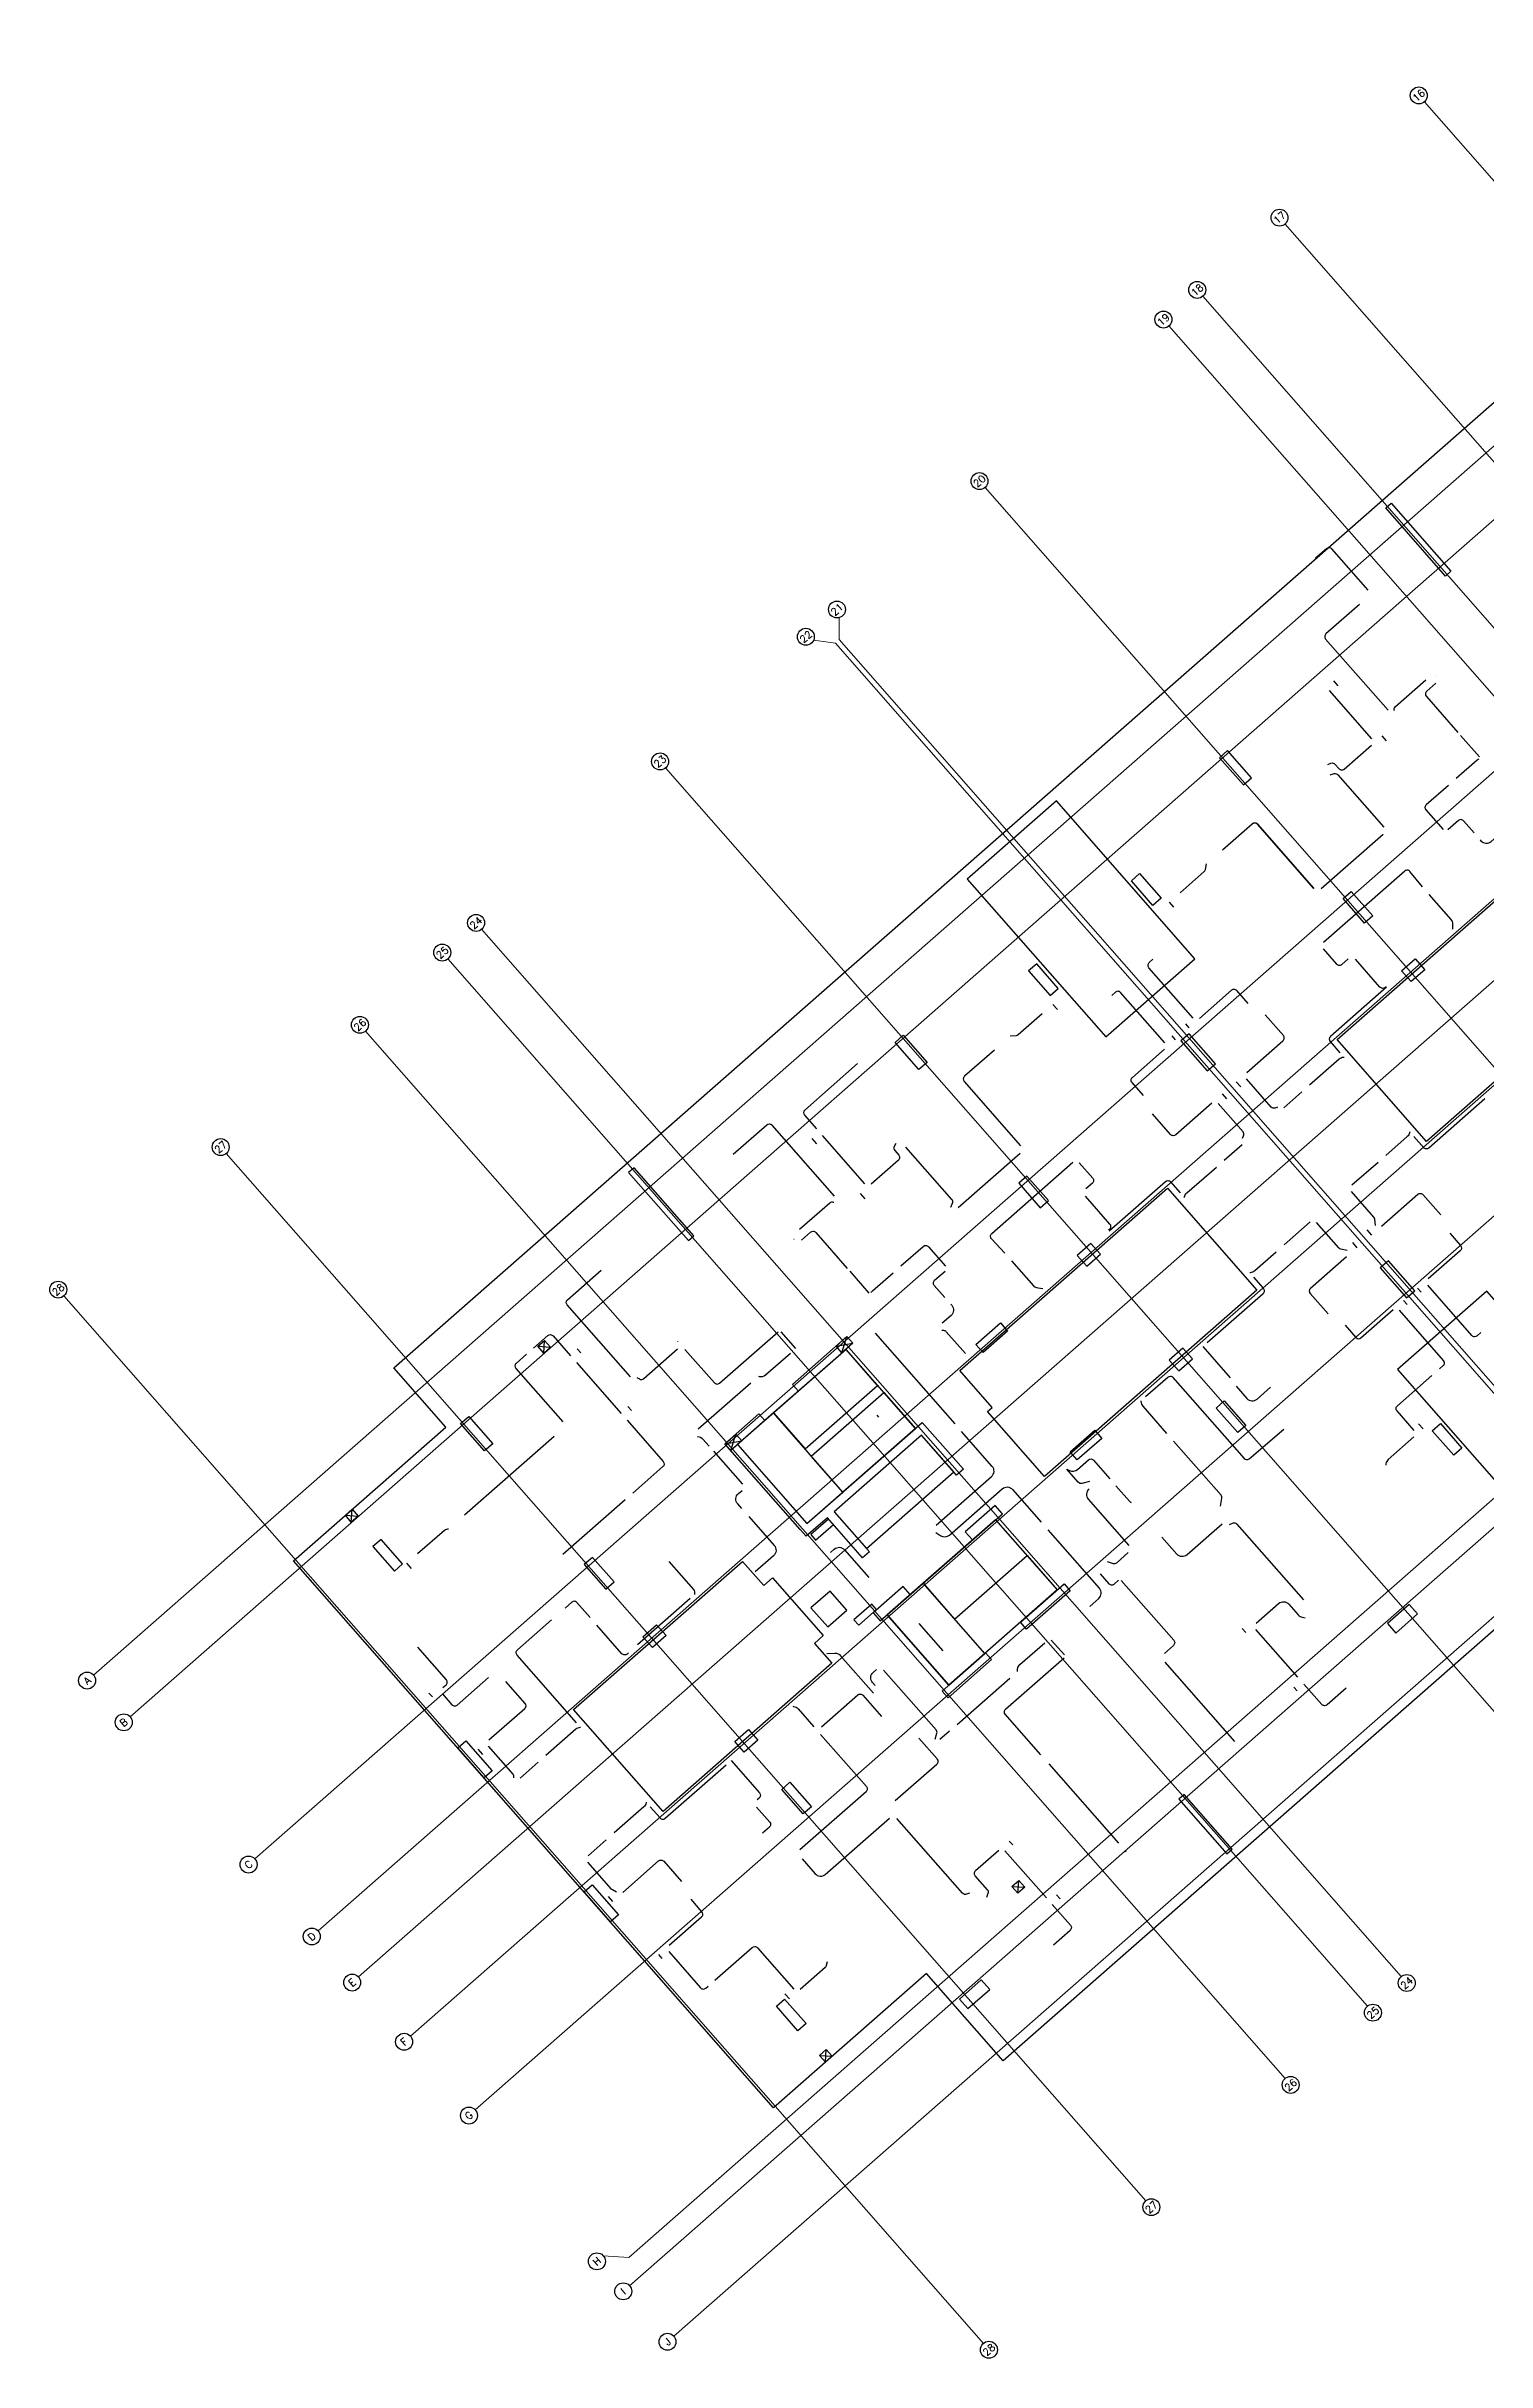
# Model space of a CAD drawing. Header units: metres. Extents: x 375833 to 375946, y 3316005 to 3316108.
# Drawn here: x 375833.3 to 375873, y 3316004.6 to 3316068.4 of the extents above; entities that cross this region are included whole.
import ezdxf
from ezdxf.enums import TextEntityAlignment as Align

# ---------------------------------------------------------------- set-up
doc = ezdxf.new("R2010")
doc.units = ezdxf.units.M
doc.header["$MEASUREMENT"] = 0
for name, color, linetype in [('Axes', 1, 'Continuous'), ('Column', 4, 'Continuous'), ('ElecConduit', 4, 'Continuous'), ('Opening', 2, 'Continuous'), ('S-GRID-CIRC', 3, 'Continuous'), ('S-GRID-CIRC-TEXT', 3, 'Continuous'), ('ShearWall', 14, 'Continuous'), ('Slab', 3, 'Continuous'), ('Stair', 5, 'Continuous')]:
    doc.layers.add(name, color=color, linetype=linetype)
doc.styles.add('S-ROMANS', font='romans.shx', dxfattribs={"width": 0.75})

# ---------------------------------------------------------------- blocks, each defined once
blk = doc.blocks.new('S-GRID-CIRC')
at = {"layer": 'S-GRID-CIRC'}
blk.add_circle((0, 0), 0.35, dxfattribs=at)
at = {"layer": 'S-GRID-CIRC-TEXT', "color": 3, "style": 'S-ROMANS', "flags": 8}
blk.add_attdef('GRID-CIRC', text='', height=0.3, dxfattribs=at).set_placement((0, 0), align=Align.MIDDLE)

msp = doc.modelspace()

# ---------------------------------------------------------------- linework, layer by layer
at = {"layer": 'Axes', "lineweight": 0, "ltscale": 0.05}
for p, q in [((375834.566, 3316023.508), (375929.797, 3316107.103)), ((375835.575, 3316022.358), (375930.806, 3316105.954)), ((375839.019, 3316018.435), (375934.25, 3316102.031)), ((375840.761, 3316016.451), (375935.991, 3316100.047)), ((375841.876, 3316015.181), (375937.106, 3316098.777)), ((375843.307, 3316013.55), (375938.538, 3316097.146)), ((375845.095, 3316011.514), (375940.325, 3316095.109)), ((375849.35, 3316006.667), (375944.58, 3316090.262)), ((375945.801, 3316088.871), (375850.571, 3316005.276)), ((375871.265, 3316066.893), (375896.62, 3316038.009)), ((375867.425, 3316063.522), (375892.78, 3316034.638)), ((375865.155, 3316061.53), (375890.51, 3316032.646)), ((375864.223, 3316060.712), (375889.578, 3316031.828)), ((375859.151, 3316056.259), (375884.506, 3316027.375)), ((375850.343, 3316048.527), (375875.698, 3316019.643)), ((375845.27, 3316044.074), (375870.625, 3316015.19)), ((375844.338, 3316043.256), (375869.693, 3316014.372)), ((375842.068, 3316041.264), (375867.424, 3316012.38)), ((375838.228, 3316037.893), (375863.583, 3316009.009)), ((375833.749, 3316033.961), (375859.104, 3316005.077))]:
    msp.add_line(p, q, dxfattribs=at)
for points in [[(375848.624, 3316007.493), (375849.33, 3316007.447), (375943.809, 3316090.383), (375943.855, 3316091.088)], [(375855.127, 3316052.666), (375855.125, 3316052.068), (375879.825, 3316023.931), (375880.577, 3316023.832)], [(375854.425, 3316052.047), (375855.028, 3316051.967), (375879.719, 3316023.839), (375879.72, 3316023.08)]]:
    msp.add_lwpolyline(points, dxfattribs=at)
at = {"layer": 'Column'}
for points in [[(375865.84, 3316049.005, 0), (375865.613, 3316048.806, 0), (375866.273, 3316048.055, 0), (375866.499, 3316048.253, 0), (375865.84, 3316049.005, 0)], [(375863.185, 3316045.411, 0), (375863.41, 3316045.609, 0), (375864.004, 3316044.932, 0), (375863.779, 3316044.734, 0), (375863.185, 3316045.411, 0)], [(375869.024, 3316044.921, 0), (375869.249, 3316045.119, 0), (375869.843, 3316044.442, 0), (375869.618, 3316044.244, 0), (375869.024, 3316044.921, 0)], [(375860.577, 3316043.121, 0), (375860.351, 3316042.924, 0), (375860.945, 3316042.247, 0), (375861.171, 3316042.445, 0), (375860.577, 3316043.121, 0)], [(375870.638, 3316042.931, 0), (375871.013, 3316043.261, 0), (375871.277, 3316042.96, 0), (375870.901, 3316042.63, 0), (375870.638, 3316042.931, 0)], [(375856.669, 3316040.955, 0), (375856.895, 3316041.154, 0), (375857.555, 3316040.402, 0), (375857.329, 3316040.203, 0), (375856.669, 3316040.955, 0)], [(375864.778, 3316041.193, 0), (375864.552, 3316040.995, 0), (375865.278, 3316040.169, 0), (375865.503, 3316040.367, 0), (375864.778, 3316041.193, 0)], [(375860.306, 3316037.268, 0), (375860.081, 3316037.07, 0), (375860.674, 3316036.394, 0), (375860.9, 3316036.592, 0), (375860.306, 3316037.268, 0)], [(375862.07, 3316035.41, 0), (375861.694, 3316035.08, 0), (375861.958, 3316034.78, 0), (375862.334, 3316035.11, 0), (375862.07, 3316035.41, 0)], [(375870.273, 3316034.933, 0), (375870.048, 3316034.735, 0), (375870.773, 3316033.908, 0), (375870.999, 3316034.106, 0), (375870.273, 3316034.933, 0)], [(375847.17, 3316032.55, 0), (375846.982, 3316032.385, 0), (375846.817, 3316032.573, 0), (375847.005, 3316032.738, 0), (375847.17, 3316032.55, 0)], [(375846.982, 3316032.385, 0), (375847.005, 3316032.738, 0)], [(375855.506, 3316032.656, 0), (375855.206, 3316032.392, 0), (375855.041, 3316032.58, 0), (375855.341, 3316032.843, 0), (375855.506, 3316032.656, 0)], [(375855.206, 3316032.392, 0), (375855.342, 3316032.843, 0)], [(375859.096, 3316032.4, 0), (375858.898, 3316032.626, 0), (375859.575, 3316033.22, 0), (375859.772, 3316032.994, 0), (375859.096, 3316032.4, 0)], [(375846.817, 3316032.573, 0), (375847.17, 3316032.55, 0)], [(375855.041, 3316032.58, 0), (375855.506, 3316032.656, 0)], [(375864.491, 3316031.894, 0), (375864.867, 3316032.224, 0), (375864.603, 3316032.524, 0), (375864.228, 3316032.194, 0), (375864.491, 3316031.894, 0)], [(375866.342, 3316030.392, 0), (375866.117, 3316030.194, 0), (375865.523, 3316030.87, 0), (375865.749, 3316031.068, 0), (375866.342, 3316030.392, 0)], [(375844.691, 3316030.44, 0), (375844.916, 3316030.638, 0), (375845.576, 3316029.887, 0), (375845.35, 3316029.689, 0), (375844.691, 3316030.44, 0)], [(375852.44, 3316029.964, 0), (375852.14, 3316029.7, 0), (375851.975, 3316029.888, 0), (375852.275, 3316030.152, 0), (375852.44, 3316029.964, 0)], [(375852.14, 3316029.7, 0), (375852.275, 3316030.152, 0)], [(375861.695, 3316029.439, 0), (375861.497, 3316029.665, 0), (375862.174, 3316030.258, 0), (375862.372, 3316030.033, 0), (375861.695, 3316029.439, 0)], [(375871.481, 3316030.245, 0), (375871.706, 3316030.443, 0), (375872.3, 3316029.767, 0), (375872.075, 3316029.569, 0), (375871.481, 3316030.245, 0)], [(375851.975, 3316029.888, 0), (375852.44, 3316029.964, 0)], [(375841.864, 3316027.892, 0), (375841.676, 3316027.727, 0), (375841.511, 3316027.915, 0), (375841.699, 3316028.08, 0), (375841.864, 3316027.892, 0)], [(375841.511, 3316027.915, 0), (375841.864, 3316027.892, 0)], [(375841.676, 3316027.727, 0), (375841.699, 3316028.08, 0)], [(375858.802, 3316027.233, 0), (375859.629, 3316027.958, 0), (375859.431, 3316028.184, 0), (375858.605, 3316027.458, 0), (375858.802, 3316027.233, 0)], [(375858.802, 3316027.233, 0), (375859.629, 3316027.958, 0), (375859.431, 3316028.184, 0), (375858.605, 3316027.458, 0), (375858.802, 3316027.233, 0)], [(375842.495, 3316027.249, 0), (375842.27, 3316027.051, 0), (375842.864, 3316026.375, 0), (375843.089, 3316026.573, 0), (375842.495, 3316027.249, 0)], [(375848.327, 3316026.753, 0), (375848.101, 3316026.555, 0), (375848.695, 3316025.878, 0), (375848.92, 3316026.076, 0), (375848.327, 3316026.753, 0)], [(375856.063, 3316025.227, 0), (375856.261, 3316025.002, 0), (375857.088, 3316025.727, 0), (375856.89, 3316025.953, 0), (375856.063, 3316025.227, 0)], [(375856.063, 3316025.227, 0), (375856.261, 3316025.002, 0), (375857.088, 3316025.727, 0), (375856.89, 3316025.953, 0), (375856.063, 3316025.227, 0)], [(375870.246, 3316024.929, 0), (375870.477, 3316024.666, 0), (375871.078, 3316025.194, 0), (375870.847, 3316025.457, 0), (375870.246, 3316024.929, 0)], [(375849.715, 3316024.565, 0), (375850.091, 3316024.895, 0), (375850.355, 3316024.594, 0), (375849.979, 3316024.264, 0), (375849.715, 3316024.565, 0)], [(375852.888, 3316021.708, 0), (375852.512, 3316021.378, 0), (375852.248, 3316021.679, 0), (375852.624, 3316022.009, 0), (375852.888, 3316021.708, 0)], [(375844.612, 3316021.496, 0), (375844.837, 3316021.693, 0), (375845.563, 3316020.867, 0), (375845.337, 3316020.669, 0), (375844.612, 3316021.496, 0)], [(375854.363, 3316019.876, 0), (375854.138, 3316019.678, 0), (375853.544, 3316020.354, 0), (375853.769, 3316020.552, 0), (375854.363, 3316019.876, 0)], [(375848.095, 3316017.527, 0), (375848.32, 3316017.725, 0), (375849.046, 3316016.899, 0), (375848.821, 3316016.701, 0), (375848.095, 3316017.527, 0)], [(375860.245, 3316017.654, 0), (375860.057, 3316017.489, 0), (375859.892, 3316017.677, 0), (375860.08, 3316017.842, 0), (375860.245, 3316017.654, 0)], [(375859.892, 3316017.677, 0), (375860.245, 3316017.654, 0)], [(375860.057, 3316017.489, 0), (375860.08, 3316017.842, 0)], [(375858.447, 3316014.572, 0), (375858.678, 3316014.309, 0), (375859.279, 3316014.836, 0), (375859.048, 3316015.099, 0), (375858.447, 3316014.572, 0)], [(375853.399, 3316014.373, 0), (375853.624, 3316014.571, 0), (375854.218, 3316013.894, 0), (375853.993, 3316013.696, 0), (375853.399, 3316014.373, 0)], [(375854.939, 3316012.997, 0), (375854.751, 3316012.832, 0), (375854.586, 3316013.02, 0), (375854.774, 3316013.185, 0), (375854.939, 3316012.997, 0)], [(375854.586, 3316013.02, 0), (375854.939, 3316012.997, 0)], [(375854.751, 3316012.832, 0), (375854.774, 3316013.185, 0)]]:
    msp.add_polyline3d(points, dxfattribs=at)
at = {"layer": 'ElecConduit'}
for points in [[(375868.265, 3316054.313), (375868.567, 3316054.577, -0.414214), (375868.708, 3316054.568), (375869.709, 3316053.428)], [(375869.476, 3316053.03), (375868.551, 3316052.218, 0.414214), (375868.542, 3316052.077), (375870.263, 3316050.116)], [(375870.437, 3316050.105), (375870.435, 3316050.113, -0.291184), (375870.465, 3316050.216), (375871.302, 3316050.95)], [(375871.58, 3316050.857), (375871.329, 3316050.636, 0.414214), (375871.32, 3316050.495), (375872.191, 3316049.503)], [(375868.605, 3316048.622), (375868.688, 3316048.654, -0.315318), (375868.8, 3316048.627), (375868.911, 3316048.501, 0.414214), (375869.052, 3316048.491), (375869.804, 3316049.152)], [(375872.766, 3316048.767, 0.07087), (375872.719, 3316048.736), (375872.143, 3316048.23)], [(375868.664, 3316048.336), (375868.778, 3316048.366, -0.284288), (375868.879, 3316048.335), (375870.146, 3316046.893)], [(375871.929, 3316048.043), (375871.316, 3316047.505, 0.414214), (375871.307, 3316047.364), (375871.781, 3316046.824)], [(375865.696, 3316046.262), (375866.519, 3316046.984, -0.414214), (375866.66, 3316046.975), (375868.218, 3316045.2)], [(375868.218, 3316045.2), (375866.66, 3316046.975, 0.414212), (375866.519, 3316046.984), (375865.733, 3316046.295)], [(375872.638, 3316046.729), (375872.346, 3316047.063, 0.414214), (375872.205, 3316047.072), (375871.912, 3316046.815)], [(375872.801, 3316046.543), (375872.826, 3316046.515, 0.414214), (375873.108, 3316046.497), (375873.35, 3316046.709)], [(375864.529, 3316045.08), (375865.194, 3316045.665, 0.164994), (375865.227, 3316045.72), (375865.258, 3316045.877)], [(375871.212, 3316045.247), (375870.866, 3316045.667, 0.423407), (375870.723, 3316045.679), (375868.484, 3316043.713)], [(375872.054, 3316044.081), (375872.052, 3316044.215, 0.178982), (375872.003, 3316044.344), (375871.398, 3316045.033)], [(375864.89, 3316041.624), (375863.669, 3316043.015, -0.414214), (375863.679, 3316043.156), (375863.781, 3316043.246)], [(375868.473, 3316043.538), (375868.845, 3316043.114, 0.414214), (375868.986, 3316043.105), (375869.164, 3316043.261)], [(375870.207, 3316042.493), (375870.181, 3316042.47, -0.414214), (375870.039, 3316042.479), (375869.365, 3316043.248)], [(375864.11, 3316040.94), (375862.89, 3316042.33, 0.414214), (375862.749, 3316042.339), (375862.646, 3316042.249)], [(375866.407, 3316042.023), (375866.092, 3316042.382, 0.414214), (375865.951, 3316042.391), (375865.065, 3316041.613)], [(375870.224, 3316042.474), (375868.677, 3316041.117, 0.414214), (375868.668, 3316040.976), (375868.935, 3316040.671)], [(375860.73, 3316041.746), (375860.065, 3316041.162, -0.164994), (375860.005, 3316041.137), (375859.845, 3316041.126)], [(375866.37, 3316040.126), (375867.366, 3316041.001, 0.414214), (375867.376, 3316041.142), (375866.877, 3316041.71)], [(375855.638, 3316040.368), (375854.182, 3316039.089, 0.414214), (375854.173, 3316038.948), (375854.504, 3316038.57)], [(375859.407, 3316040.742), (375858.584, 3316040.019, 0.414214), (375858.575, 3316039.878), (375860.133, 3316038.103)], [(375863.518, 3316039.488), (375863.204, 3316039.846, -0.414214), (375863.213, 3316039.987), (375864.099, 3316040.765)], [(375869.051, 3316040.54), (375869.031, 3316040.539, 0.162374), (375868.914, 3316040.49), (375868.099, 3316039.774)], [(375867.216, 3316039.164), (375867.152, 3316039.142, -0.305271), (375867.044, 3316039.17), (375866.358, 3316039.952)], [(375865.404, 3316039.278), (375864.408, 3316038.404, -0.414214), (375864.267, 3316038.413), (375863.767, 3316038.981)], [(375866.248, 3316038.315), (375866.279, 3316038.375, 0.305271), (375866.264, 3316038.486), (375865.579, 3316039.267)], [(375872.934, 3316039.398), (375871.387, 3316038.04, -0.414214), (375871.246, 3316038.049), (375870.974, 3316038.358)], [(375852.207, 3316037.87), (375853.132, 3316038.682, -0.414214), (375853.273, 3316038.673), (375854.994, 3316036.712)], [(375870.863, 3316038.485), (375870.859, 3316038.464, -0.162374), (375870.795, 3316038.355), (375870.2, 3316037.833)], [(375856.69, 3316038.163), (375856.647, 3316038.085, 0.315318), (375856.66, 3316037.971), (375856.771, 3316037.844, -0.414214), (375856.762, 3316037.703), (375856.01, 3316037.043)], [(375858.205, 3316036.411), (375858.251, 3316036.517, 0.289891), (375858.235, 3316036.623), (375856.966, 3316038.067)], [(375859.698, 3316035.14), (375859.327, 3316035.538, -0.423407), (375859.334, 3316035.681), (375861.574, 3316037.647)], [(375861.749, 3316037.635), (375862.121, 3316037.211, -0.414214), (375862.112, 3316037.07), (375861.934, 3316036.914)], [(375864.646, 3316036.673), (375864.65, 3316036.693, -0.162374), (375864.714, 3316036.803), (375865.529, 3316037.518)], [(375854.983, 3316036.538), (375854.975, 3316036.541, 0.291184), (375854.869, 3316036.525), (375854.032, 3316035.79)], [(375862.56, 3316035.78), (375862.586, 3316035.803, 0.414214), (375862.596, 3316035.945), (375861.921, 3316036.713)], [(375862.577, 3316035.761), (375864.123, 3316037.119, -0.414214), (375864.264, 3316037.11), (375864.531, 3316036.805)], [(375869.913, 3316035.902), (375869.901, 3316036.075, 0.163957), (375869.876, 3316036.134), (375869.256, 3316036.84)], [(375870.087, 3316035.891), (375871.084, 3316036.766, -0.414214), (375871.225, 3316036.757), (375871.718, 3316036.196)], [(375869.134, 3316035.218), (375868.963, 3316035.252, -0.163957), (375868.908, 3316035.285), (375868.289, 3316035.99)], [(375854.089, 3316035.503), (375854.34, 3316035.723, -0.414214), (375854.481, 3316035.714), (375855.352, 3316034.721)], [(375856.833, 3316034.792), (375857.446, 3316035.33, -0.414214), (375857.588, 3316035.321), (375858.062, 3316034.78)], [(375871.967, 3316035.689), (375872.263, 3316035.351, -0.414214), (375872.254, 3316035.21), (375871.368, 3316034.432)], [(375849.373, 3316031.729), (375847.628, 3316033.717, -0.414214), (375847.637, 3316033.858), (375848.568, 3316034.676)], [(375856.007, 3316034.056, -0.07087), (375856.044, 3316034.099), (375856.62, 3316034.604)], [(375858.044, 3316033.918), (375857.752, 3316034.252, -0.414214), (375857.761, 3316034.393), (375858.053, 3316034.649)], [(375860.746, 3316034.155), (375860.614, 3316034.174, -0.178982), (375860.492, 3316034.24), (375859.887, 3316034.928)], [(375866.449, 3316034.61), (375866.47, 3316034.612, 0.162374), (375866.587, 3316034.661), (375867.181, 3316035.183)], [(375869.122, 3316035.044), (375868.125, 3316034.169, 0.414214), (375868.116, 3316034.028), (375868.608, 3316033.466)], [(375865.276, 3316032.675), (375866.823, 3316034.033, 0.414214), (375866.832, 3316034.174), (375866.561, 3316034.484)], [(375872.819, 3316032.95), (375872.717, 3316032.86, -0.414214), (375872.576, 3316032.869), (375871.357, 3316034.258)], [(375858.207, 3316033.733), (375858.232, 3316033.704, -0.414214), (375858.214, 3316033.422), (375857.973, 3316033.21)], [(375869.079, 3316033.154), (375869.375, 3316032.816, 0.414214), (375869.516, 3316032.807), (375870.402, 3316033.585)], [(375871.684, 3316031.953), (375871.786, 3316032.043, 0.414214), (375871.795, 3316032.184), (375870.576, 3316033.573)], [(375846.697, 3316032.518), (375847.097, 3316032.87, -0.414214), (375847.238, 3316032.861), (375847.721, 3316032.311)], [(375850.877, 3316032.489), (375851.687, 3316031.567, 0.414214), (375851.828, 3316031.558), (375853.443, 3316032.975)], [(375858.609, 3316032.371), (375858.081, 3316032.973, 0.199008), (375858.012, 3316033.007), (375857.96, 3316033.01)], [(375846.511, 3316032.355), (375846.221, 3316032.101, 0.414214), (375846.212, 3316031.96), (375847.505, 3316030.487)], [(375849.547, 3316031.717), (375849.625, 3316031.673, 0.319468), (375849.74, 3316031.685), (375850.671, 3316032.503)], [(375852.902, 3316031.747), (375852.918, 3316031.743, 0.247889), (375853.099, 3316031.786), (375853.785, 3316032.388)], [(375863.578, 3316031.185), (375864.192, 3316031.724, -0.414214), (375864.333, 3316031.715), (375866.294, 3316029.481, 0.410043), (375866.434, 3316029.471), (375867.391, 3316030.287)], [(375866.075, 3316031.471), (375866.369, 3316031.136, 0.414214), (375866.651, 3316031.118), (375867.021, 3316031.442)], [(375870.988, 3316030.247), (375870.511, 3316030.791, -0.414214), (375870.52, 3316030.932), (375871.47, 3316031.766)], [(375863.451, 3316031.073), (375863.451, 3316031.05, 0.178982), (375863.501, 3316030.921), (375864.158, 3316030.173)], [(375849.28, 3316030.534), (375850.278, 3316029.397, -0.414214), (375850.269, 3316029.256), (375849.437, 3316028.526)], [(375857.805, 3316027.641), (375859.331, 3316028.981, 0.414214), (375859.35, 3316029.263), (375858.506, 3316030.223)], [(375851.223, 3316030.083), (375851.23, 3316030.083, -0.205818), (375851.372, 3316030.015), (375851.542, 3316029.822)], [(375865.643, 3316028.162), (375865.681, 3316028.381, 0.226736), (375865.658, 3316028.464), (375864.345, 3316029.959)], [(375870.977, 3316030.073), (375870.27, 3316029.452, 0.175361), (375870.205, 3316029.333), (375870.199, 3316029.294)], [(375861.406, 3316029.185), (375861.479, 3316029.149, 0.304862), (375861.7, 3316029.177), (375862.001, 3316029.441, -0.414214), (375862.142, 3316029.432), (375862.596, 3316028.915)], [(375862.034, 3316028.841), (375861.821, 3316028.792, -0.276556), (375861.723, 3316028.823), (375861.406, 3316029.185)], [(375852.447, 3316028.096), (375852.33, 3316028.229, -0.414214), (375852.348, 3316028.511), (375852.45, 3316028.6)], [(375857.792, 3316027.44), (375857.931, 3316027.351, 0.334876), (375858.172, 3316027.368), (375859.626, 3316028.645, -0.414214), (375859.908, 3316028.627), (375860.701, 3316027.724)], [(375862.021, 3316028.641), (375862.016, 3316028.636, 0.414214), (375861.997, 3316028.354), (375863.112, 3316027.084)], [(375862.759, 3316028.73), (375863.136, 3316028.3, 0.091584), (375863.164, 3316028.278), (375863.179, 3316028.27)], [(375852.634, 3316027.883), (375853.338, 3316027.08, -0.414214), (375853.32, 3316026.798), (375852.813, 3316026.352)], [(375865.689, 3316027.671), (375864.722, 3316026.822, -0.414214), (375864.44, 3316026.841), (375864.028, 3316027.31)], [(375865.894, 3316027.657), (375865.973, 3316027.696, -0.337881), (375866.092, 3316027.672), (375867.93, 3316025.579)], [(375844.358, 3316027.532, 0.188518), (375844.247, 3316027.498), (375843.504, 3316026.846)], [(375854.887, 3316026.889), (375854.992, 3316026.981, -0.414214), (375855.274, 3316026.963), (375855.946, 3316026.198)], [(375862.038, 3316025.4), (375862.284, 3316025.617, 0.414214), (375862.303, 3316025.899), (375860.888, 3316027.51)], [(375851.145, 3316025.727), (375851.144, 3316025.806, 0.178982), (375851.12, 3316025.871), (375850.445, 3316026.64)], [(375862.324, 3316026.3), (375862.566, 3316026.025, 0.414214), (375862.707, 3316026.016), (375862.829, 3316026.123)], [(375862.52, 3316026.637), (375862.686, 3316026.585, 0.261193), (375862.782, 3316026.605), (375863.099, 3316026.884)], [(375862.905, 3316026.117), (375864.355, 3316024.465, -0.414214), (375864.346, 3316024.324), (375864.095, 3316024.104)], [(375847.889, 3316022.188), (375846.247, 3316024.059, -0.414214), (375846.256, 3316024.2), (375847.2, 3316025.028)], [(375848.259, 3316025.098), (375847.898, 3316025.508, 0.414214), (375847.757, 3316025.518), (375847.569, 3316025.353)], [(375866.631, 3316024.942), (375867.246, 3316025.481, -0.414214), (375867.528, 3316025.463), (375867.788, 3316025.166, 0.165091), (375867.9, 3316025.102), (375867.975, 3316025.087)], [(375849.315, 3316024.12), (375849.278, 3316024.088, -0.414214), (375849.137, 3316024.097), (375848.446, 3316024.885)], [(375860.047, 3316023.608), (375860.045, 3316023.623, -0.247889), (375860.111, 3316023.798), (375860.797, 3316024.4)], [(375844.204, 3316023.161), (375844.289, 3316023.235, 0.414214), (375844.298, 3316023.376), (375843.507, 3316024.278)], [(375854.785, 3316024.105), (375855.012, 3316024.111, -0.222751), (375855.167, 3316024.042), (375856.071, 3316023.007)], [(375860.691, 3316021.309), (375859.71, 3316022.427, -0.414214), (375859.719, 3316022.568), (375861.334, 3316023.985)], [(375844.192, 3316022.986), (375844.452, 3316022.69, 0.414214), (375844.593, 3316022.681), (375845.455, 3316023.438)], [(375845.471, 3316021.718), (375846.46, 3316022.585, 0.414214), (375846.469, 3316022.727), (375845.939, 3316023.331)], [(375856.12, 3316023.216), (375856.048, 3316023.298, -0.414214), (375856.067, 3316023.58), (375856.154, 3316023.657)], [(375857.776, 3316021.738), (375857.823, 3316021.902, 0.254606), (375857.802, 3316021.996), (375856.355, 3316023.644)], [(375869.106, 3316023.144), (375868.582, 3316022.685, -0.414214), (375868.441, 3316022.694), (375867.944, 3316023.26)], [(375853.85, 3316022.646), (375853.873, 3316022.642, -0.178982), (375853.995, 3316022.576), (375854.428, 3316022.083)], [(375854.637, 3316022.079), (375855.641, 3316022.96, -0.414214), (375855.782, 3316022.951), (375856.293, 3316022.369)], [(375848, 3316022.061), (375847.98, 3316022.06, 0.162374), (375847.863, 3316022.011), (375847.043, 3316021.291)], [(375854.614, 3316021.871), (375855.879, 3316020.43, -0.414214), (375855.87, 3316020.289), (375854.041, 3316018.683)], [(375846.155, 3316020.676), (375846.157, 3316020.686, 0.242201), (375846.135, 3316020.774), (375845.46, 3316021.543)], [(375856.676, 3316020.044), (375857.825, 3316021.052, 0.414214), (375857.834, 3316021.193), (375857.327, 3316021.77)], [(375849.919, 3316019.875), (375850.191, 3316019.566, 0.414214), (375850.332, 3316019.557), (375852.015, 3316021.035)], [(375852.147, 3316021.15), (375852.931, 3316020.256, -0.414214), (375852.922, 3316020.115), (375852.866, 3316020.065)], [(375849.808, 3316020.002), (375849.804, 3316019.982, -0.162374), (375849.74, 3316019.873), (375848.92, 3316019.153)], [(375852.853, 3316019.865), (375853.213, 3316019.454, -0.414214), (375853.204, 3316019.313), (375853.016, 3316019.148)], [(375854.106, 3316018.437), (375854.463, 3316018.03, 0.414214), (375854.746, 3316018.011), (375856.514, 3316019.564)], [(375858.718, 3316017.493), (375858.64, 3316017.462, -0.314613), (375858.529, 3316017.49), (375856.72, 3316019.551)], [(375859.2, 3316017.384), (375859.238, 3316017.49, 0.272031), (375859.219, 3316017.589), (375858.881, 3316017.974, -0.414214), (375858.89, 3316018.115), (375859.527, 3316018.674)], [(375848.988, 3316017.524), (375848.875, 3316017.586, -0.087416), (375848.848, 3316017.607), (375848.195, 3316018.352)], [(375849.163, 3316017.513), (375850.151, 3316018.381, -0.414214), (375850.292, 3316018.371), (375850.781, 3316017.815)], [(375850.441, 3316016.057), (375851.334, 3316016.841, 0.414214), (375851.344, 3316016.982), (375851.044, 3316017.323)], [(375861.004, 3316017.179), (375861.506, 3316016.606, -0.414214), (375861.497, 3316016.465), (375861.037, 3316016.061)], [(375850.43, 3316015.882), (375851.309, 3316014.881, 0.414214), (375851.45, 3316014.872), (375851.516, 3316014.929)], [(375851.701, 3316015.092), (375852.731, 3316015.996, -0.414214), (375852.872, 3316015.987), (375853.874, 3316014.845)], [(375854.796, 3316015.603), (375854.772, 3316015.494, -0.159728), (375854.74, 3316015.44), (375854.049, 3316014.834)]]:
    msp.add_lwpolyline(points, format="xyb", dxfattribs=at)
for points in [[(375869.815, 3316049.326), (375868.647, 3316050.657)], [(375868.89, 3316050.783), (375868.766, 3316050.925)], [(375871.592, 3316051.061), (375871.588, 3316051.066)], [(375870.221, 3316049.267), (375870.097, 3316049.409)], [(375872.262, 3316049.422), (375872.786, 3316048.825)], [(375870.133, 3316046.692), (375868.418, 3316045.187)], [(375864.36, 3316044.682), (375864.236, 3316044.823)], [(375861.147, 3316041.861), (375861.023, 3316042.003)], [(375864.297, 3316041.131), (375864.392, 3316041.022)], [(375864.676, 3316041.464), (375864.772, 3316041.355)], [(375866.201, 3316039.727), (375866.077, 3316039.869)], [(375865.821, 3316039.394), (375865.697, 3316039.535)], [(375867.885, 3316039.587), (375867.391, 3316039.152)], [(375854.51, 3316038.16), (375854.386, 3316038.301)], [(375855.835, 3316037.054), (375854.667, 3316038.384)], [(375858.406, 3316036.398), (375860.12, 3316037.903)], [(375865.743, 3316037.706), (375866.237, 3316038.14)], [(375869.987, 3316037.646), (375869.268, 3316037.014)], [(375855.841, 3316036.644), (375855.717, 3316036.785)], [(375867.395, 3316035.37), (375868.114, 3316036.002)], [(375853.884, 3316035.517), (375853.88, 3316035.522)], [(375869.282, 3316035.432), (375869.406, 3316035.291)], [(375869.681, 3316035.783), (375869.805, 3316035.641)], [(375855.423, 3316034.641), (375855.947, 3316034.043)], [(375871.174, 3316034.068), (375871.078, 3316034.176)], [(375870.789, 3316033.73), (375870.694, 3316033.839)], [(375850.684, 3316032.707), (375850.679, 3316032.712)], [(375853.519, 3316032.969), (375853.923, 3316032.509)], [(375856.125, 3316032.936), (375858.319, 3316030.437)], [(375847.883, 3316032.125), (375849.117, 3316030.72)], [(375847.907, 3316032.503), (375848.002, 3316032.394)], [(375865.154, 3316032.569), (375865.914, 3316031.703)], [(375852.689, 3316031.559), (375851.236, 3316030.284)], [(375849.303, 3316030.912), (375849.399, 3316030.803)], [(375856.226, 3316030.62), (375856.176, 3316030.676)], [(375871.229, 3316030.294), (375871.105, 3316030.435)], [(375847.272, 3316030.089), (375844.796, 3316027.916)], [(375851.665, 3316029.682), (375852.461, 3316028.775)], [(375849.224, 3316028.338), (375847.51, 3316026.833)], [(375843.335, 3316026.447), (375843.211, 3316026.589)], [(375851.018, 3316025.616), (375849.567, 3316024.342)], [(375857.998, 3316024.177), (375857.336, 3316024.931)], [(375861.338, 3316024.061), (375860.978, 3316024.472)], [(375866.243, 3316024.794), (375866.338, 3316024.685)], [(375867.78, 3316023.446), (375866.62, 3316024.768)], [(375864.111, 3316023.867), (375866.033, 3316021.677)], [(375858.38, 3316022.145), (375859.833, 3316023.42)], [(375867.758, 3316023.068), (375867.662, 3316023.177)], [(375843.816, 3316023.012), (375843.911, 3316022.903)], [(375858.167, 3316021.957), (375857.907, 3316021.729)], [(375845.302, 3316021.319), (375845.178, 3316021.46)], [(375846.829, 3316021.103), (375846.329, 3316020.664)], [(375860.91, 3316021.058), (375862.833, 3316018.867)], [(375848.706, 3316018.965), (375848.206, 3316018.526)], [(375860.841, 3316017.365), (375859.701, 3316018.663)], [(375859.916, 3316018.822), (375859.82, 3316018.931)], [(375863.025, 3316018.648), (375863.042, 3316018.63)], [(375848.756, 3316017.404), (375848.88, 3316017.263)], [(375861.218, 3316017.338), (375861.122, 3316017.447)], [(375850.247, 3316015.692), (375850.152, 3316015.8)], [(375853.632, 3316014.718), (375853.756, 3316014.577)]]:
    msp.add_lwpolyline(points, dxfattribs=at)
at = {"layer": 'Opening'}
for points in [[(375861.118, 3316047.614, 0), (375858.66, 3316045.457, 0), (375862.48, 3316041.105, 0), (375864.937, 3316043.263, 0), (375861.118, 3316047.614, 0)], [(375874.583, 3316046.061, -1.5), (375875.473, 3316045.047, -1.5), (375875.601, 3316045.159, -1.5), (375877.178, 3316043.362, -1.5), (375871.323, 3316038.223, -1.5), (375868.856, 3316041.034, -1.5), (375874.583, 3316046.061, -1.5)], [(375866.649, 3316034.12, -1.5), (375860.794, 3316028.981, -1.5), (375859.218, 3316030.777, -1.5), (375859.345, 3316030.889, -1.5), (375858.455, 3316031.904, -1.5), (375864.182, 3316036.931, -1.5), (375866.649, 3316034.12, -1.5)], [(375872.986, 3316034.094, 0), (375870.528, 3316031.937, 0), (375875.047, 3316026.789, 0), (375877.504, 3316028.946, 0), (375872.986, 3316034.094, 0)], [(375855.317, 3316032.489, -1.5), (375852.327, 3316029.865, -1.5), (375854.24, 3316027.686, -1.5), (375857.23, 3316030.31, -1.5), (375855.317, 3316032.489, -1.5)], [(375857.396, 3316030.123, -1.5), (375854.992, 3316028.012, -1.5), (375855.882, 3316026.998, -1.5), (375858.287, 3316029.109, -1.5), (375857.396, 3316030.123, -1.5)], [(375854.837, 3316027.81, -1.5), (375854.348, 3316027.381, -1.5), (375854.48, 3316027.231, -1.5), (375854.969, 3316027.66, -1.5), (375854.837, 3316027.81, -1.5)], [(375861.142, 3316025.853, 0.608), (375858.152, 3316023.229, 0.608), (375856.45, 3316025.168, 0.608), (375859.44, 3316027.792, 0.608), (375861.142, 3316025.853, 0.608)], [(375854.691, 3316024.595, -1.5), (375854.447, 3316024.381, -1.5), (375854.929, 3316023.832, -1.5), (375850.273, 3316019.745, -1.5), (375847.806, 3316022.556, -1.5), (375852.461, 3316026.643, -1.5), (375853.048, 3316025.974, -1.5), (375853.293, 3316026.188, -1.5), (375854.691, 3316024.595, -1.5)], [(375854.877, 3316025.823, -1.5), (375854.351, 3316025.361, -1.5), (375854.813, 3316024.835, -1.5), (375855.339, 3316025.297, -1.5), (375854.877, 3316025.823, -1.5)], [(375856.03, 3316025.465, -1.5), (375855.534, 3316025.029, -1.5), (375855.666, 3316024.879, -1.5), (375856.162, 3316025.314, -1.5), (375856.03, 3316025.465, -1.5)]]:
    msp.add_polyline3d(points, dxfattribs=at)
at = {"layer": 'ShearWall'}
for points in [[(375870.2, 3316055.693, -4.5), (375870.35, 3316055.825, -4.5), (375871.999, 3316053.946, -4.5), (375871.849, 3316053.814, -4.5), (375870.2, 3316055.693, -4.5)], [(375849.472, 3316037.498, -4.5), (375849.322, 3316037.366, -4.5), (375850.971, 3316035.488, -4.5), (375851.122, 3316035.619, -4.5), (375849.472, 3316037.498, -4.5)], [(375855.506, 3316032.656, 0), (375854.003, 3316031.336, 0), (375853.838, 3316031.524, 0), (375855.341, 3316032.844, 0), (375855.506, 3316032.656, 0)], [(375853.079, 3316030.525, 0), (375852.327, 3316029.865, 0), (375854.241, 3316027.686, 0), (375857.419, 3316030.476, 0), (375858.554, 3316029.184, 0), (375858.366, 3316029.019, 0), (375857.397, 3316030.123, 0), (375854.992, 3316028.012, 0), (375855.961, 3316026.908, 0), (375855.773, 3316026.743, 0), (375854.804, 3316027.847, 0), (375854.218, 3316027.333, 0), (375854.053, 3316027.521, 0), (375851.975, 3316029.888, 0), (375852.914, 3316030.713, 0), (375853.079, 3316030.525, 0)], [(375861.331, 3316026.02, 0), (375861.496, 3316025.832, 0), (375860.294, 3316024.776, 0), (375860.129, 3316024.964, 0), (375861.331, 3316026.02, 0)], [(375859.332, 3316023.932, 0), (375859.167, 3316024.12, 0), (375857.965, 3316023.064, 0), (375858.13, 3316022.876, 0), (375859.332, 3316023.932, 0)], [(375864.645, 3316020.213, -4.5), (375864.495, 3316020.081, -4.5), (375865.815, 3316018.578, -4.5), (375865.965, 3316018.71, -4.5), (375864.645, 3316020.213, -4.5)]]:
    msp.add_polyline3d(points, dxfattribs=at)
at = {"layer": 'Slab'}
msp.add_polyline3d([(375937.506, 3316085.475, 0), (375933.303, 3316081.785, 0), (375935.414, 3316079.38, 0), (375859.647, 3316012.871, 0), (375857.536, 3316015.276, 0), (375853.32, 3316011.575, 0), (375840.079, 3316026.659, 0), (375844.28, 3316030.346, 0), (375842.849, 3316031.977, 0), (375918.634, 3316098.501, 0), (375920.065, 3316096.871, 0), (375924.266, 3316100.558, 0), (375937.506, 3316085.475, 0)], dxfattribs=at)
at = {"layer": 'Stair', "linetype": 'Continuous', "elevation": -1.5, "flags": 128}
for points in [[(375854.241, 3316027.686), (375855.231, 3316028.555), (375853.318, 3316030.735), (375852.328, 3316029.864)], [(375858.153, 3316023.229), (375859.144, 3316024.098), (375857.441, 3316026.037), (375856.451, 3316025.168)]]:
    msp.add_lwpolyline(points, close=True, dxfattribs=at)
at = {"layer": 'Stair'}
for points in [[(375854.189, 3316029.742, -1.5), (375856.188, 3316031.497, 0), (375855.317, 3316032.489, 0), (375853.318, 3316030.735, -1.5), (375854.189, 3316029.742, -1.5)], [(375854.36, 3316029.547, -1.5), (375856.359, 3316031.302, -3), (375857.23, 3316030.31, -3), (375855.231, 3316028.555, -1.5), (375854.36, 3316029.547, -1.5)], [(375858.312, 3316025.045, -1.5), (375860.311, 3316026.8, 0), (375859.44, 3316027.792, 0), (375857.441, 3316026.038, -1.5), (375858.312, 3316025.045, -1.5)], [(375858.312, 3316025.045, -1.5), (375860.311, 3316026.8, -3), (375861.142, 3316025.853, -3), (375859.143, 3316024.099, -1.5), (375858.312, 3316025.045, -1.5)]]:
    msp.add_polyline3d(points, dxfattribs=at)

# ---------------------------------------------------------------- block references
at = {"layer": 'S-GRID-CIRC', "ltscale": 20}
ref = msp.add_blockref('S-GRID-CIRC', (375871.111, 3316067.069), dxfattribs=dict(at, xscale=0.667, yscale=0.667, zscale=0.667, rotation=221.2773505742023))
ref.add_attrib('GRID-CIRC', '16', dxfattribs={"layer": 'S-GRID-CIRC-TEXT', "color": 3, "height": 0.2001, "rotation": 41.27735, "style": 'S-ROMANS'}).set_placement((375871.111, 3316067.069), align=Align.MIDDLE)
ref = msp.add_blockref('S-GRID-CIRC', (375867.271, 3316063.698), dxfattribs=dict(at, xscale=0.667, yscale=0.667, zscale=0.667, rotation=221.2773505742023))
ref.add_attrib('GRID-CIRC', '17', dxfattribs={"layer": 'S-GRID-CIRC-TEXT', "color": 3, "height": 0.2001, "rotation": 41.27735, "style": 'S-ROMANS'}).set_placement((375867.271, 3316063.698), align=Align.MIDDLE)
ref = msp.add_blockref('S-GRID-CIRC', (375865.001, 3316061.705), dxfattribs=dict(at, xscale=0.667, yscale=0.667, zscale=0.667, rotation=221.2773505742023))
ref.add_attrib('GRID-CIRC', '18', dxfattribs={"layer": 'S-GRID-CIRC-TEXT', "color": 3, "height": 0.2001, "rotation": 41.27735, "style": 'S-ROMANS'}).set_placement((375865.001, 3316061.705), align=Align.MIDDLE)
ref = msp.add_blockref('S-GRID-CIRC', (375864.069, 3316060.887), dxfattribs=dict(at, xscale=0.667, yscale=0.667, zscale=0.667, rotation=221.2773505742023))
ref.add_attrib('GRID-CIRC', '19', dxfattribs={"layer": 'S-GRID-CIRC-TEXT', "color": 3, "height": 0.2001, "rotation": 41.27735, "style": 'S-ROMANS'}).set_placement((375864.069, 3316060.887), align=Align.MIDDLE)
ref = msp.add_blockref('S-GRID-CIRC', (375858.997, 3316056.434), dxfattribs=dict(at, xscale=0.667, yscale=0.667, zscale=0.667, rotation=221.2773505742023))
ref.add_attrib('GRID-CIRC', '20', dxfattribs={"layer": 'S-GRID-CIRC-TEXT', "color": 3, "height": 0.2001, "rotation": 41.27735, "style": 'S-ROMANS'}).set_placement((375858.997, 3316056.434), align=Align.MIDDLE)
ref = msp.add_blockref('S-GRID-CIRC', (375855.068, 3316052.892), dxfattribs=dict(at, xscale=0.667, yscale=0.667, zscale=0.667, rotation=221.2773505742023))
ref.add_attrib('GRID-CIRC', '21', dxfattribs={"layer": 'S-GRID-CIRC-TEXT', "color": 3, "height": 0.2001, "rotation": 41.27735, "style": 'S-ROMANS'}).set_placement((375855.068, 3316052.892), align=Align.MIDDLE)
ref = msp.add_blockref('S-GRID-CIRC', (375854.21, 3316052.14), dxfattribs=dict(at, xscale=0.667, yscale=0.667, zscale=0.667, rotation=221.2773505742023))
ref.add_attrib('GRID-CIRC', '22', dxfattribs={"layer": 'S-GRID-CIRC-TEXT', "color": 3, "height": 0.2001, "rotation": 41.27735, "style": 'S-ROMANS'}).set_placement((375854.21, 3316052.14), align=Align.MIDDLE)
ref = msp.add_blockref('S-GRID-CIRC', (375850.189, 3316048.703), dxfattribs=dict(at, xscale=0.667, yscale=0.667, zscale=0.667, rotation=221.2773505742023))
ref.add_attrib('GRID-CIRC', '23', dxfattribs={"layer": 'S-GRID-CIRC-TEXT', "color": 3, "height": 0.2001, "rotation": 41.27735, "style": 'S-ROMANS'}).set_placement((375850.189, 3316048.703), align=Align.MIDDLE)
ref = msp.add_blockref('S-GRID-CIRC', (375845.116, 3316044.25), dxfattribs=dict(at, xscale=0.667, yscale=0.667, zscale=0.667, rotation=221.2773505742023))
ref.add_attrib('GRID-CIRC', '24', dxfattribs={"layer": 'S-GRID-CIRC-TEXT', "color": 3, "height": 0.2001, "rotation": 41.27735, "style": 'S-ROMANS'}).set_placement((375845.116, 3316044.25), align=Align.MIDDLE)
ref = msp.add_blockref('S-GRID-CIRC', (375844.184, 3316043.432), dxfattribs=dict(at, xscale=0.667, yscale=0.667, zscale=0.667, rotation=221.2773505742023))
ref.add_attrib('GRID-CIRC', '25', dxfattribs={"layer": 'S-GRID-CIRC-TEXT', "color": 3, "height": 0.2001, "rotation": 41.27735, "style": 'S-ROMANS'}).set_placement((375844.184, 3316043.432), align=Align.MIDDLE)
ref = msp.add_blockref('S-GRID-CIRC', (375841.914, 3316041.439), dxfattribs=dict(at, xscale=0.667, yscale=0.667, zscale=0.667, rotation=221.2773505742023))
ref.add_attrib('GRID-CIRC', '26', dxfattribs={"layer": 'S-GRID-CIRC-TEXT', "color": 3, "height": 0.2001, "rotation": 41.27735, "style": 'S-ROMANS'}).set_placement((375841.914, 3316041.439), align=Align.MIDDLE)
ref = msp.add_blockref('S-GRID-CIRC', (375838.074, 3316038.068), dxfattribs=dict(at, xscale=0.667, yscale=0.667, zscale=0.667, rotation=221.2773505742023))
ref.add_attrib('GRID-CIRC', '27', dxfattribs={"layer": 'S-GRID-CIRC-TEXT', "color": 3, "height": 0.2001, "rotation": 41.27735, "style": 'S-ROMANS'}).set_placement((375838.074, 3316038.068), align=Align.MIDDLE)
ref = msp.add_blockref('S-GRID-CIRC', (375833.595, 3316034.136), dxfattribs=dict(at, xscale=0.667, yscale=0.667, zscale=0.667, rotation=221.2773505742023))
ref.add_attrib('GRID-CIRC', '28', dxfattribs={"layer": 'S-GRID-CIRC-TEXT', "color": 3, "height": 0.2001, "rotation": 41.27735, "style": 'S-ROMANS'}).set_placement((375833.595, 3316034.136), align=Align.MIDDLE)
at = {"layer": 'S-GRID-CIRC'}
ref = msp.add_blockref('S-GRID-CIRC', (375834.391, 3316023.354), dxfattribs=dict(at, xscale=0.667, yscale=0.667, zscale=0.667, rotation=221.2773505742023))
ref.add_attrib('GRID-CIRC', 'A', dxfattribs={"layer": 'S-GRID-CIRC-TEXT', "color": 3, "height": 0.2, "rotation": 41.27735, "style": 'S-ROMANS'}).set_placement((375834.391, 3316023.354), align=Align.MIDDLE)
ref = msp.add_blockref('S-GRID-CIRC', (375835.4, 3316022.204), dxfattribs=dict(at, xscale=0.667, yscale=0.667, zscale=0.667, rotation=221.2773505742023))
ref.add_attrib('GRID-CIRC', 'B', dxfattribs={"layer": 'S-GRID-CIRC-TEXT', "color": 3, "height": 0.2, "rotation": 41.27735, "style": 'S-ROMANS'}).set_placement((375835.4, 3316022.204), align=Align.MIDDLE)
ref = msp.add_blockref('S-GRID-CIRC', (375838.844, 3316018.281), dxfattribs=dict(at, xscale=0.667, yscale=0.667, zscale=0.667, rotation=221.2773505742023))
ref.add_attrib('GRID-CIRC', 'C', dxfattribs={"layer": 'S-GRID-CIRC-TEXT', "color": 3, "height": 0.2, "rotation": 41.27735, "style": 'S-ROMANS'}).set_placement((375838.844, 3316018.281), align=Align.MIDDLE)
ref = msp.add_blockref('S-GRID-CIRC', (375840.585, 3316016.297), dxfattribs=dict(at, xscale=0.667, yscale=0.667, zscale=0.667, rotation=221.2773505742023))
ref.add_attrib('GRID-CIRC', 'D', dxfattribs={"layer": 'S-GRID-CIRC-TEXT', "color": 3, "height": 0.2, "rotation": 41.27735, "style": 'S-ROMANS'}).set_placement((375840.585, 3316016.297), align=Align.MIDDLE)
ref = msp.add_blockref('S-GRID-CIRC', (375841.7, 3316015.027), dxfattribs=dict(at, xscale=0.667, yscale=0.667, zscale=0.667, rotation=221.2773505742023))
ref.add_attrib('GRID-CIRC', 'E', dxfattribs={"layer": 'S-GRID-CIRC-TEXT', "color": 3, "height": 0.2, "rotation": 41.27735, "style": 'S-ROMANS'}).set_placement((375841.7, 3316015.027), align=Align.MIDDLE)
at = {"layer": 'S-GRID-CIRC', "ltscale": 20}
ref = msp.add_blockref('S-GRID-CIRC', (375870.779, 3316015.015), dxfattribs=dict(at, xscale=0.667, yscale=0.667, zscale=0.667, rotation=221.2773505742023))
ref.add_attrib('GRID-CIRC', '24', dxfattribs={"layer": 'S-GRID-CIRC-TEXT', "color": 3, "height": 0.2001, "rotation": 41.27735, "style": 'S-ROMANS'}).set_placement((375870.779, 3316015.015), align=Align.MIDDLE)
ref = msp.add_blockref('S-GRID-CIRC', (375869.847, 3316014.197), dxfattribs=dict(at, xscale=0.667, yscale=0.667, zscale=0.667, rotation=221.2773505742023))
ref.add_attrib('GRID-CIRC', '25', dxfattribs={"layer": 'S-GRID-CIRC-TEXT', "color": 3, "height": 0.2001, "rotation": 41.27735, "style": 'S-ROMANS'}).set_placement((375869.847, 3316014.197), align=Align.MIDDLE)
at = {"layer": 'S-GRID-CIRC'}
ref = msp.add_blockref('S-GRID-CIRC', (375843.132, 3316013.396), dxfattribs=dict(at, xscale=0.667, yscale=0.667, zscale=0.667, rotation=221.2773505742023))
ref.add_attrib('GRID-CIRC', 'F', dxfattribs={"layer": 'S-GRID-CIRC-TEXT', "color": 3, "height": 0.2, "rotation": 41.27735, "style": 'S-ROMANS'}).set_placement((375843.132, 3316013.396), align=Align.MIDDLE)
at = {"layer": 'S-GRID-CIRC', "ltscale": 20}
ref = msp.add_blockref('S-GRID-CIRC', (375867.578, 3316012.204), dxfattribs=dict(at, xscale=0.667, yscale=0.667, zscale=0.667, rotation=221.2773505742023))
ref.add_attrib('GRID-CIRC', '26', dxfattribs={"layer": 'S-GRID-CIRC-TEXT', "color": 3, "height": 0.2001, "rotation": 41.27735, "style": 'S-ROMANS'}).set_placement((375867.578, 3316012.204), align=Align.MIDDLE)
at = {"layer": 'S-GRID-CIRC'}
ref = msp.add_blockref('S-GRID-CIRC', (375844.92, 3316011.36), dxfattribs=dict(at, xscale=0.667, yscale=0.667, zscale=0.667, rotation=221.2773505742023))
ref.add_attrib('GRID-CIRC', 'G', dxfattribs={"layer": 'S-GRID-CIRC-TEXT', "color": 3, "height": 0.2, "rotation": 41.27735, "style": 'S-ROMANS'}).set_placement((375844.92, 3316011.36), align=Align.MIDDLE)
at = {"layer": 'S-GRID-CIRC', "ltscale": 20}
ref = msp.add_blockref('S-GRID-CIRC', (375863.737, 3316008.833), dxfattribs=dict(at, xscale=0.667, yscale=0.667, zscale=0.667, rotation=221.2773505742023))
ref.add_attrib('GRID-CIRC', '27', dxfattribs={"layer": 'S-GRID-CIRC-TEXT', "color": 3, "height": 0.2001, "rotation": 41.27735, "style": 'S-ROMANS'}).set_placement((375863.737, 3316008.833), align=Align.MIDDLE)
at = {"layer": 'S-GRID-CIRC'}
ref = msp.add_blockref('S-GRID-CIRC', (375848.449, 3316007.339), dxfattribs=dict(at, xscale=0.667, yscale=0.667, zscale=0.667, rotation=221.2773505742023))
ref.add_attrib('GRID-CIRC', 'H', dxfattribs={"layer": 'S-GRID-CIRC-TEXT', "color": 3, "height": 0.2, "rotation": 41.27735, "style": 'S-ROMANS'}).set_placement((375848.449, 3316007.339), align=Align.MIDDLE)
ref = msp.add_blockref('S-GRID-CIRC', (375849.175, 3316006.512), dxfattribs=dict(at, xscale=0.667, yscale=0.667, zscale=0.667, rotation=221.2773505742023))
ref.add_attrib('GRID-CIRC', 'I', dxfattribs={"layer": 'S-GRID-CIRC-TEXT', "color": 3, "height": 0.2, "rotation": 41.27735, "style": 'S-ROMANS'}).set_placement((375849.175, 3316006.512), align=Align.MIDDLE)
ref = msp.add_blockref('S-GRID-CIRC', (375850.395, 3316005.122), dxfattribs=dict(at, xscale=0.667, yscale=0.667, zscale=0.667, rotation=221.2773505742023))
ref.add_attrib('GRID-CIRC', 'J', dxfattribs={"layer": 'S-GRID-CIRC-TEXT', "color": 3, "height": 0.2, "rotation": 41.27735, "style": 'S-ROMANS'}).set_placement((375850.395, 3316005.122), align=Align.MIDDLE)
at = {"layer": 'S-GRID-CIRC', "ltscale": 20}
ref = msp.add_blockref('S-GRID-CIRC', (375859.258, 3316004.901), dxfattribs=dict(at, xscale=0.667, yscale=0.667, zscale=0.667, rotation=221.2773505742023))
ref.add_attrib('GRID-CIRC', '28', dxfattribs={"layer": 'S-GRID-CIRC-TEXT', "color": 3, "height": 0.2001, "rotation": 41.27735, "style": 'S-ROMANS'}).set_placement((375859.258, 3316004.901), align=Align.MIDDLE)

doc.saveas('drawing.dxf')
